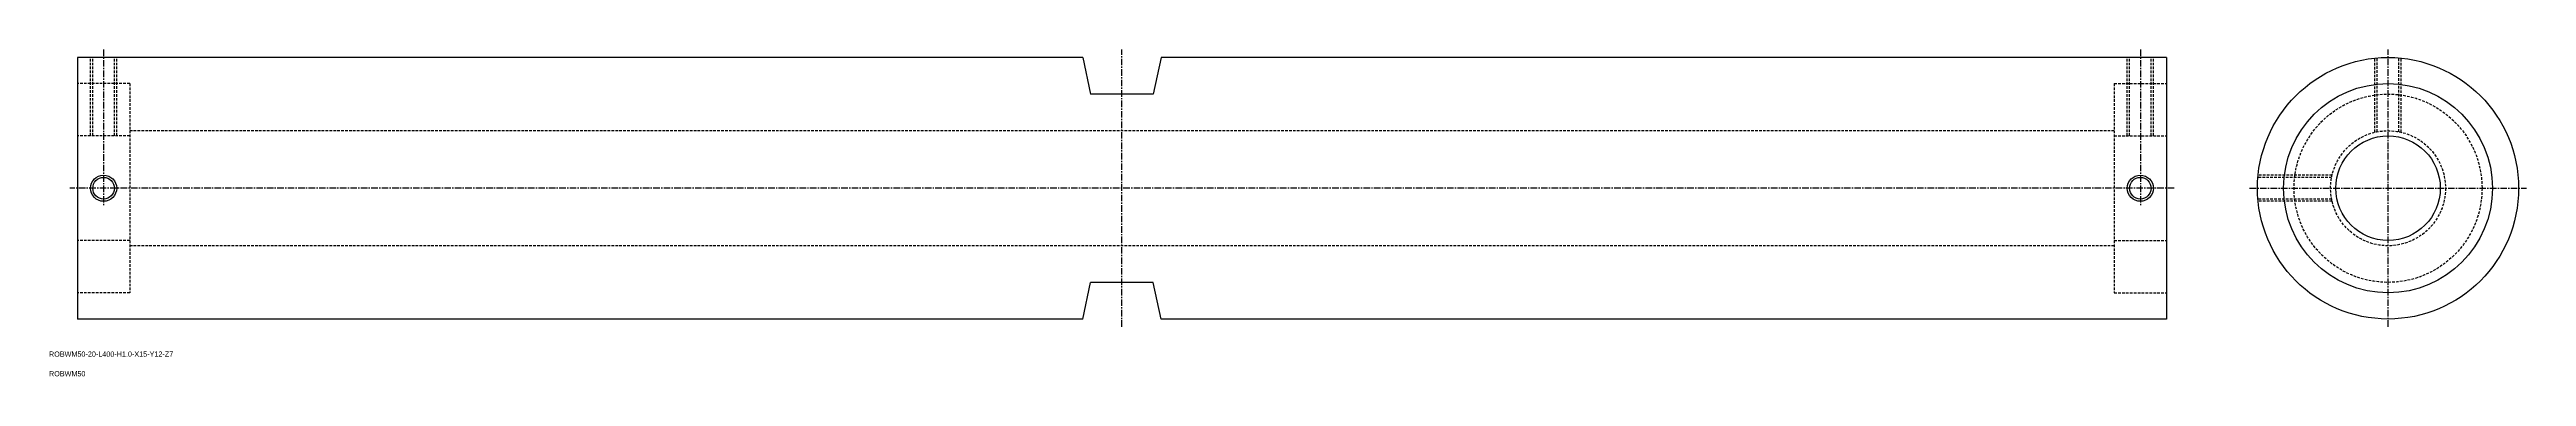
# Model space of a CAD drawing. Extents: x 32 to 506, y -10 to 52.
import ezdxf

# ---------------------------------------------------------------- set-up
doc = ezdxf.new("R2010")
doc.units = 0
doc.linetypes.add('CENTER', pattern=[2, 1.25, -0.25, 0.25, -0.25])
doc.linetypes.add('DASHED', pattern=[0.75, 0.5, -0.25])
doc.layers.get('0').update_dxf_attribs({"linetype": 'CONTINUOUS'})
doc.layers.add('CENTER', color=1, linetype='CENTER')

msp = doc.modelspace()

# ---------------------------------------------------------------- linework, layer by layer
at = {"color": 7, "linetype": 'CONTINUOUS'}
for p, q in [((37.21, 50.85), (37.21, 0.85)), ((229.71, 50.85), (37.21, 50.85)), ((229.71, 50.85), (231.21, 43.85)), ((244.71, 50.85), (243.21, 43.85)), ((437.21, 50.85), (244.71, 50.85)), ((437.21, 50.85), (437.21, 0.85)), ((243.21, 43.85), (231.21, 43.85)), ((229.71, 0.85), (231.21, 7.85)), ((243.21, 7.85), (231.21, 7.85)), ((244.71, 0.85), (243.21, 7.85)), ((229.71, 0.85), (37.21, 0.85)), ((437.21, 0.85), (244.71, 0.85))]:
    msp.add_line(p, q, dxfattribs=at)
at = {"color": 3, "linetype": 'DASHED'}
for p, q in [((39.71, 35.85), (39.71, 50.85)), ((40.14, 35.85), (40.14, 50.85)), ((44.27, 35.85), (44.27, 50.85)), ((44.71, 35.85), (44.71, 50.85)), ((429.71, 35.85), (429.71, 50.85)), ((430.14, 35.85), (430.14, 50.85)), ((434.27, 35.85), (434.27, 50.85)), ((434.71, 35.85), (434.71, 50.85)), ((477.14, 36.56), (477.14, 50.73)), ((477.58, 36.66), (477.58, 50.77)), ((481.71, 36.66), (481.71, 50.77)), ((482.14, 36.56), (482.14, 50.73)), ((47.21, 45.85), (37.21, 45.85)), ((47.21, 45.85), (47.21, 5.85)), ((427.21, 45.85), (437.21, 45.85)), ((427.21, 45.85), (427.21, 5.85)), ((47.21, 35.85), (37.21, 35.85)), ((427.21, 36.85), (47.21, 36.85)), ((427.21, 35.85), (437.21, 35.85)), ((468.84, 27.92), (454.73, 27.92)), ((468.84, 23.79), (454.73, 23.79)), ((468.93, 28.35), (454.77, 28.35)), ((468.93, 23.35), (454.77, 23.35)), ((47.21, 15.85), (37.21, 15.85)), ((427.21, 14.85), (47.21, 14.85)), ((427.21, 15.85), (437.21, 15.85)), ((47.21, 5.85), (37.21, 5.85)), ((427.21, 5.85), (437.21, 5.85))]:
    msp.add_line(p, q, dxfattribs=at)
at = {"color": 7, "linetype": 'CONTINUOUS'}
for centre, radius in [((479.64, 25.85), 25), ((479.64, 25.85), 20), ((479.64, 25.85), 10), ((42.21, 25.85), 2.07), ((432.21, 25.85), 2.07)]:
    msp.add_circle(centre, radius, dxfattribs=at)
at = {"color": 3, "linetype": 'DASHED'}
for radius in [18, 11]:
    msp.add_circle((479.64, 25.85), radius, dxfattribs=at)
at = {"color": 3, "linetype": 'CONTINUOUS'}
for centre in [(42.21, 25.85), (432.21, 25.85)]:
    msp.add_circle(centre, 2.5, dxfattribs=at)
at = {"layer": 'CENTER', "color": 1, "linetype": 'CENTER'}
for p, q in [((42.21, 52.35), (42.21, 22.35)), ((237.21, -0.65), (237.21, 52.35)), ((432.21, 52.35), (432.21, 22.35)), ((479.64, -0.65), (479.64, 52.35)), ((438.71, 25.85), (35.71, 25.85)), ((453.14, 25.85), (506.14, 25.85))]:
    msp.add_line(p, q, dxfattribs=at)

# ---------------------------------------------------------------- texts
at = {"color": 7, "linetype": 'CONTINUOUS'}
for s, p in [('ROBWM50-20-L400-H1.0-X15-Y12-Z7', (31.75, -6.36)), ('ROBWM50', (31.75, -10.11))]:
    msp.add_text(s, height=1, dxfattribs=at).set_placement(p)

doc.saveas('drawing.dxf')
